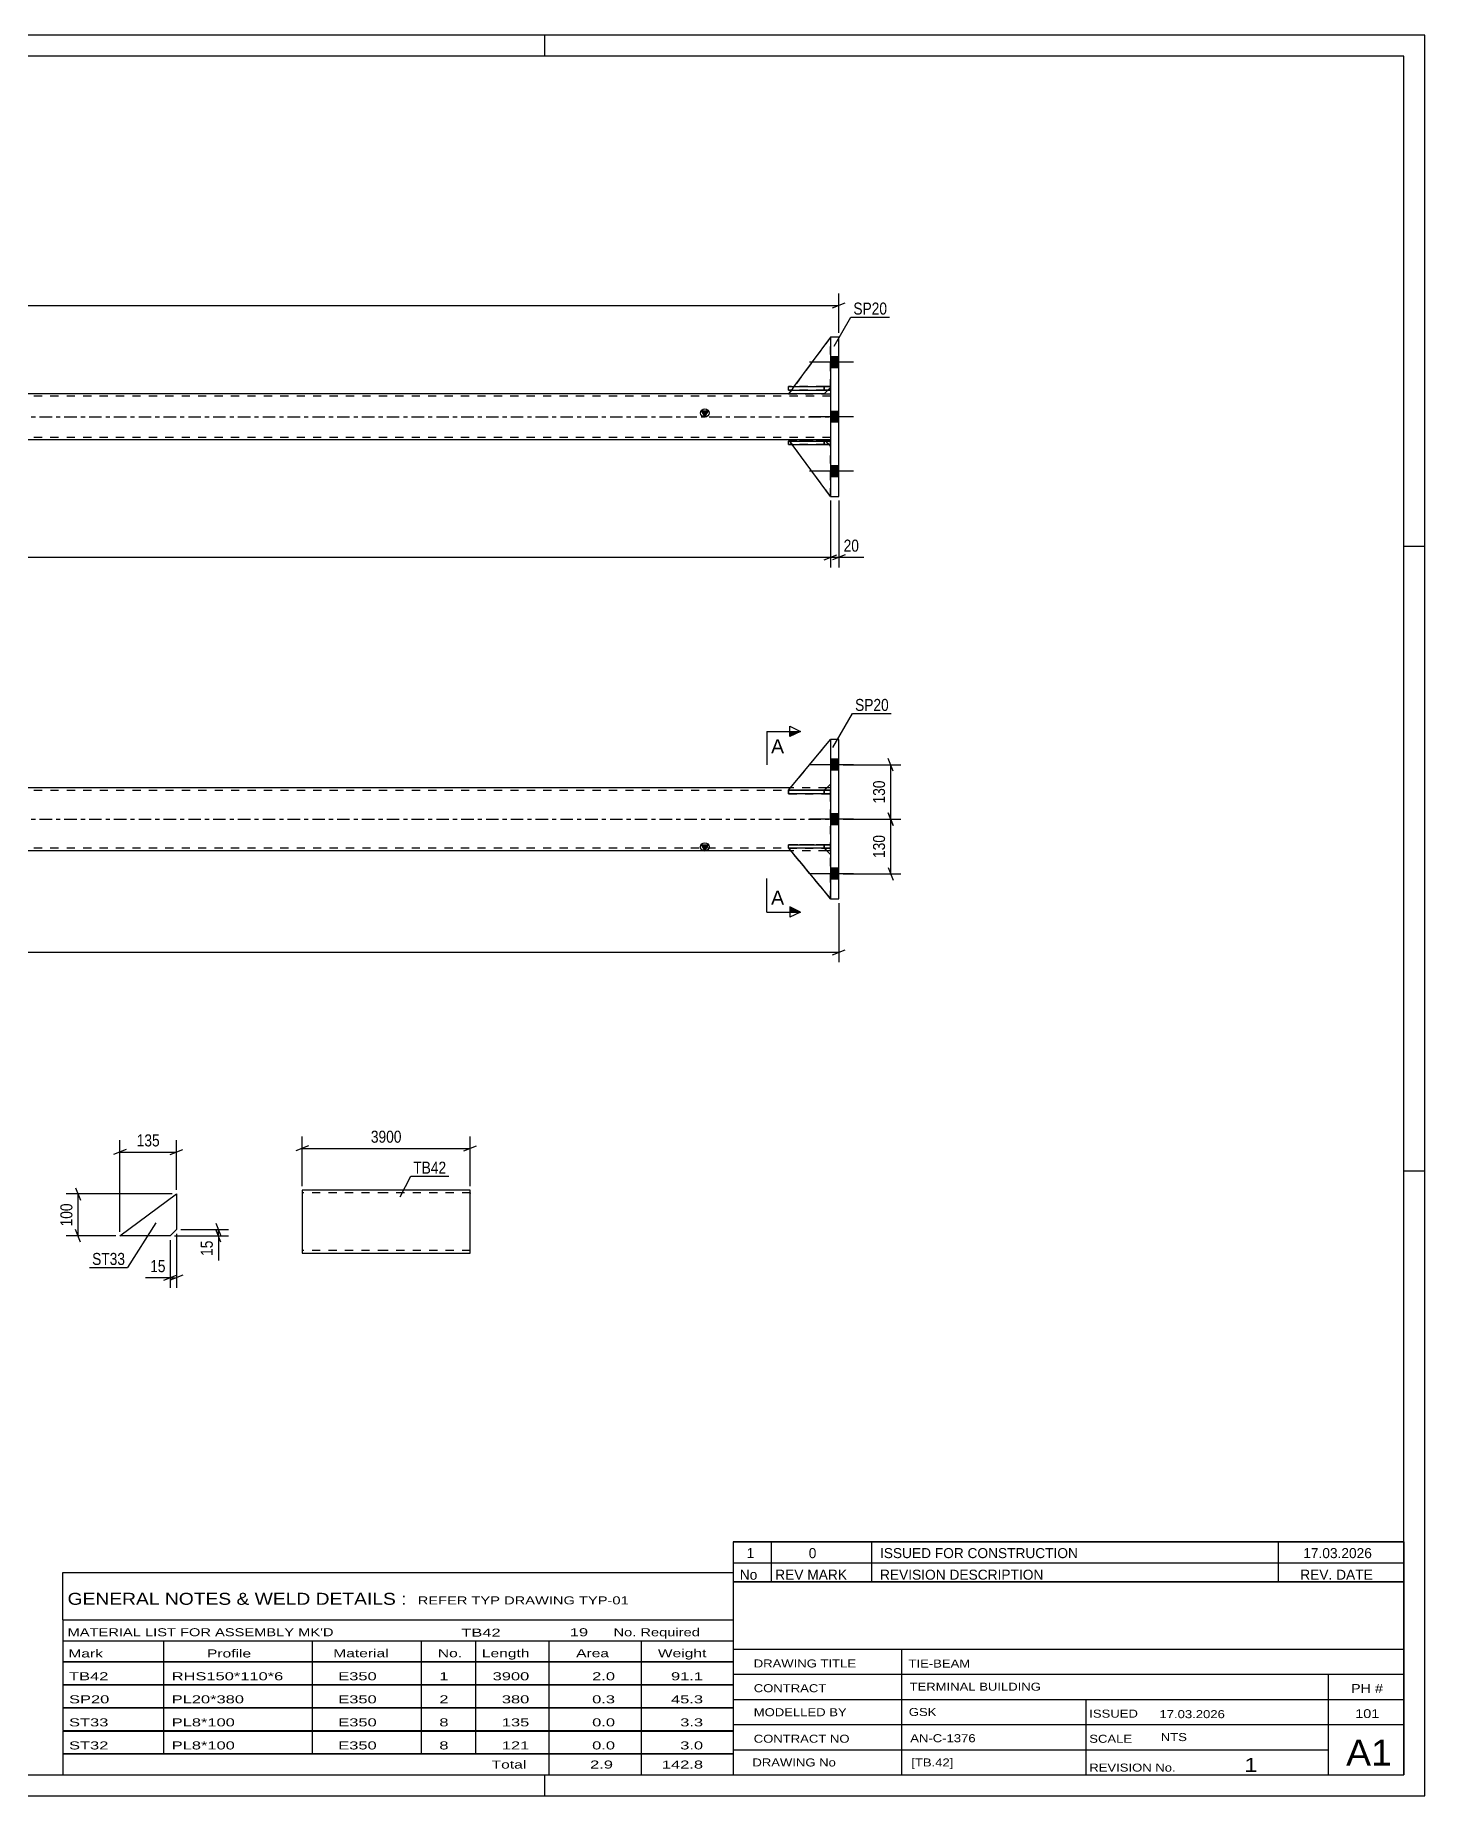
# Model space of a CAD drawing. Header units: millimetres. Extents: x 0 to 594, y 0 to 420.
# Drawn here: x 262.4 to 594, y 0 to 420 of the extents above; entities that cross this region are included whole.
import ezdxf

# ---------------------------------------------------------------- set-up
doc = ezdxf.new("R2010")
doc.units = ezdxf.units.MM
doc.linetypes.add('DXK_LINE_DOT2', pattern=[3.9198, 1.9599, -1.9599])
doc.linetypes.add('DXK_LINE_DOT3', pattern=[5.9187, 2.979, -0.9799, 0.9799, -0.9799])
doc.styles.add('Arial', font='ARIAL.TTF', dxfattribs={"height": 0.2})
doc.styles.add('Arial Narrow', font='ARIALN.TTF', dxfattribs={"height": 0.2})

# ---------------------------------------------------------------- blocks, each defined once
blk = doc.blocks.new('Unknown-580441404-1163')
at = {"color": 5, "linetype": 'Continuous'}
for p, q in [((594, 420), (0, 420)), ((384, 415), (384, 420)), ((594, 0), (594, 420)), ((589, 415), (5, 415)), ((589, 5), (589, 415)), ((594, 298), (589, 298)), ((594, 149), (589, 149)), ((5, 5), (589, 5)), ((384, 0), (384, 5)), ((0, 0), (594, 0))]:
    blk.add_line(p, q, dxfattribs=at)
blk = doc.blocks.new('Part-580441404-1780 - 1773')
at = {"color": 2, "linetype": 'Continuous'}
for p, q in [((442.21, 239.87), (452.21, 251.96)), ((442.21, 239.87), (442.21, 239.87)), ((450.71, 239.87), (442.21, 239.87)), ((450.71, 239.87), (452.21, 241.37)), ((450.71, 239.87), (450.71, 239.87))]:
    blk.add_line(p, q, dxfattribs=at)
at = {"color": 7, "linetype": 'DXK_LINE_DOT2'}
for p, q in [((442.21, 239.87), (452.21, 251.96)), ((452.21, 251.96), (452.21, 241.37)), ((450.71, 239.87), (442.21, 239.87)), ((452.21, 241.37), (450.71, 239.87))]:
    blk.add_line(p, q, dxfattribs=at)
blk = doc.blocks.new('Part-580441404-1792 - 1773')
at = {"linetype": 'Continuous'}
blk.add_hatch(color=2, dxfattribs=at).paths.add_polyline_path([(422.21, 225.46), (421.41, 226.86), (423.01, 226.86)])
at = {"color": 2, "linetype": 'Continuous'}
for p, q in [((62.22, 240.46), (63.13, 240.46)), ((442.7, 240.46), (71.73, 240.46)), ((452.21, 240.46), (451.3, 240.46)), ((422.21, 225.46), (421.41, 226.86)), ((421.41, 226.86), (423.01, 226.86)), ((423.01, 226.86), (422.21, 225.46)), ((62.22, 225.46), (63.11, 225.46)), ((442.71, 225.46), (71.72, 225.46)), ((452.21, 225.46), (451.32, 225.46))]:
    blk.add_line(p, q, dxfattribs=at)
at = {"color": 7, "linetype": 'DXK_LINE_DOT2'}
for p, q in [((62.22, 225.46), (62.22, 240.46)), ((62.22, 239.86), (452.21, 239.86)), ((63.13, 240.46), (71.73, 240.46)), ((451.3, 240.46), (442.7, 240.46)), ((452.21, 225.46), (452.21, 240.46)), ((452.21, 226.06), (62.22, 226.06)), ((71.72, 225.46), (63.11, 225.46)), ((451.32, 225.46), (442.71, 225.46))]:
    blk.add_line(p, q, dxfattribs=at)
at = {"color": 7, "linetype": 'DXK_LINE_DOT3'}
blk.add_line((62.22, 232.96), (452.21, 232.96), dxfattribs=at)
at = {"color": 2, "linetype": 'Continuous'}
blk.add_circle((422.21, 226.36), 1, dxfattribs=at)
blk = doc.blocks.new('Part-580441404-1783 - 1773')
at = {"color": 2, "linetype": 'Continuous'}
for p, q in [((442.21, 239.06), (442.21, 239.86)), ((442.21, 239.86), (452.21, 239.86)), ((452.21, 239.06), (452.21, 239.86)), ((452.21, 239.86), (452.21, 239.86)), ((452.21, 239.06), (442.21, 239.06)), ((452.21, 239.06), (452.21, 239.06))]:
    blk.add_line(p, q, dxfattribs=at)
at = {"color": 7, "linetype": 'DXK_LINE_DOT2'}
for p, q in [((450.71, 239.86), (442.21, 239.86)), ((450.71, 239.06), (450.71, 239.86)), ((450.71, 239.86), (452.21, 239.86)), ((452.21, 239.06), (452.21, 239.86)), ((442.21, 239.06), (450.71, 239.06)), ((450.71, 239.06), (452.21, 239.06))]:
    blk.add_line(p, q, dxfattribs=at)
blk = doc.blocks.new('Part-580441404-1813 - 1773')
at = {"color": 7, "linetype": 'DXK_LINE_DOT2'}
for p, q in [((452.21, 226.86), (442.21, 226.86)), ((442.21, 226.86), (452.21, 226.86)), ((442.21, 226.06), (442.21, 226.86)), ((450.71, 226.86), (450.71, 226.06)), ((452.21, 226.06), (452.21, 226.86)), ((450.71, 226.06), (442.21, 226.06)), ((442.21, 226.06), (452.21, 226.06)), ((450.71, 226.06), (452.21, 226.06))]:
    blk.add_line(p, q, dxfattribs=at)
blk = doc.blocks.new('Part-580441404-1816 - 1773')
at = {"color": 7, "linetype": 'DXK_LINE_DOT2'}
for p, q in [((442.21, 226.07), (442.21, 226.07)), ((450.71, 226.07), (442.21, 226.07)), ((442.21, 226.07), (452.21, 213.96)), ((450.71, 226.07), (442.21, 226.07)), ((452.21, 213.96), (442.21, 226.07)), ((452.21, 224.57), (450.71, 226.07)), ((450.71, 226.07), (450.71, 226.07)), ((452.21, 224.57), (450.71, 226.07)), ((452.21, 213.96), (452.21, 224.57))]:
    blk.add_line(p, q, dxfattribs=at)
blk = doc.blocks.new('Part-580441404-1819 - 1773')
at = {"color": 2, "linetype": 'Continuous'}
for p, q in [((442.21, 226.07), (442.21, 226.07)), ((443.03, 226.07), (442.21, 226.07)), ((442.21, 226.07), (452.21, 213.96)), ((452.21, 224.57), (450.72, 226.06)), ((452.21, 213.96), (452.21, 213.96)), ((452.21, 213.96), (452.21, 213.96))]:
    blk.add_line(p, q, dxfattribs=at)
at = {"color": 7, "linetype": 'DXK_LINE_DOT2'}
for p, q in [((450.71, 226.07), (442.21, 226.07)), ((452.21, 213.96), (442.21, 226.07)), ((450.71, 226.07), (443.03, 226.07)), ((450.72, 226.06), (450.71, 226.07)), ((450.71, 226.07), (450.71, 226.07)), ((452.21, 224.57), (450.71, 226.07)), ((452.21, 213.96), (452.21, 224.57))]:
    blk.add_line(p, q, dxfattribs=at)
blk = doc.blocks.new('Part-580441404-1822 - 1773')
at = {"color": 7, "linetype": 'DXK_LINE_DOT2'}
for p, q in [((442.21, 239.87), (452.21, 251.96)), ((442.21, 239.87), (452.21, 251.96)), ((452.21, 251.96), (452.21, 241.37)), ((442.21, 239.87), (442.21, 239.87)), ((450.71, 239.87), (442.21, 239.87)), ((450.71, 239.87), (442.21, 239.87)), ((452.21, 241.37), (450.71, 239.87)), ((452.21, 241.37), (450.71, 239.87)), ((450.71, 239.87), (450.71, 239.87))]:
    blk.add_line(p, q, dxfattribs=at)
blk = doc.blocks.new('Bolt-580441404-1824 - 1773')
at = {"linetype": 'Continuous'}
for points in [[(452.21, 247.26), (452.21, 244.66), (454.21, 244.66), (454.21, 247.26)], [(452.21, 247.26), (452.21, 244.66), (454.21, 244.66), (454.21, 247.26)], [(452.21, 247.26), (452.21, 244.66), (454.21, 244.66), (454.21, 247.26)], [(452.21, 234.26), (452.21, 231.66), (454.21, 231.66), (454.21, 234.26)], [(452.21, 234.26), (452.21, 231.66), (454.21, 231.66), (454.21, 234.26)], [(452.21, 221.26), (452.21, 218.66), (454.21, 218.66), (454.21, 221.26)], [(452.21, 221.26), (452.21, 218.66), (454.21, 218.66), (454.21, 221.26)], [(452.21, 221.26), (452.21, 218.66), (454.21, 218.66), (454.21, 221.26)]]:
    blk.add_hatch(color=1, dxfattribs=at).paths.add_polyline_path(points)
at = {"color": 1, "linetype": 'Continuous'}
for p, q in [((457.71, 245.96), (447.21, 245.96)), ((457.71, 245.96), (447.21, 245.96)), ((457.71, 245.96), (447.21, 245.96)), ((454.21, 247.26), (452.21, 247.26)), ((454.21, 247.26), (452.21, 247.26)), ((454.21, 247.26), (452.21, 247.26)), ((454.21, 244.66), (452.21, 244.66)), ((454.21, 244.66), (452.21, 244.66)), ((454.21, 244.66), (452.21, 244.66)), ((457.71, 232.96), (447.21, 232.96)), ((457.71, 232.96), (447.21, 232.96)), ((454.21, 234.26), (452.21, 234.26)), ((454.21, 234.26), (452.21, 234.26)), ((454.21, 231.66), (452.21, 231.66)), ((454.21, 231.66), (452.21, 231.66)), ((457.71, 219.96), (447.21, 219.96)), ((457.71, 219.96), (447.21, 219.96)), ((457.71, 219.96), (447.21, 219.96)), ((454.21, 221.26), (452.21, 221.26)), ((454.21, 221.26), (452.21, 221.26)), ((454.21, 221.26), (452.21, 221.26)), ((454.21, 218.66), (452.21, 218.66)), ((454.21, 218.66), (452.21, 218.66)), ((454.21, 218.66), (452.21, 218.66))]:
    blk.add_line(p, q, dxfattribs=at)
blk = doc.blocks.new('Part-580441404-1827 - 1773')
at = {"color": 2, "linetype": 'Continuous'}
for p, q in [((442.21, 226.06), (442.21, 226.86)), ((442.21, 226.86), (452.21, 226.86)), ((452.21, 226.06), (452.21, 226.86)), ((452.21, 226.86), (452.21, 226.86)), ((442.21, 226.06), (442.22, 226.06)), ((452.21, 226.06), (443.03, 226.06)), ((452.21, 226.06), (452.21, 226.06))]:
    blk.add_line(p, q, dxfattribs=at)
at = {"color": 7, "linetype": 'DXK_LINE_DOT2'}
for p, q in [((450.71, 226.86), (442.21, 226.86)), ((450.71, 226.06), (450.71, 226.86)), ((450.71, 226.86), (452.21, 226.86)), ((452.21, 226.06), (452.21, 226.86)), ((442.21, 226.06), (450.71, 226.06)), ((443.03, 226.06), (442.22, 226.06)), ((450.71, 226.06), (452.21, 226.06))]:
    blk.add_line(p, q, dxfattribs=at)
blk = doc.blocks.new('Part-580441404-1836 - 1773')
at = {"color": 7, "linetype": 'DXK_LINE_DOT2'}
for p, q in [((452.21, 239.86), (442.21, 239.86)), ((442.21, 239.86), (452.21, 239.86)), ((442.21, 239.86), (442.21, 239.06)), ((450.71, 239.86), (450.71, 239.06)), ((452.21, 239.06), (452.21, 239.86)), ((450.71, 239.06), (442.21, 239.06)), ((442.21, 239.06), (452.21, 239.06)), ((450.71, 239.06), (452.21, 239.06))]:
    blk.add_line(p, q, dxfattribs=at)
blk = doc.blocks.new('Part-580441404-1841 - 1773')
at = {"color": 2, "linetype": 'Continuous'}
for p, q in [((454.21, 251.96), (452.21, 251.96)), ((452.21, 251.96), (452.21, 213.96)), ((454.21, 213.96), (454.21, 251.96)), ((452.21, 213.96), (454.21, 213.96))]:
    blk.add_line(p, q, dxfattribs=at)
blk = doc.blocks.new('Part-580441404-1431 - 1401')
at = {"color": 2, "linetype": 'Continuous'}
for p, q in [((346.13, 144.45), (326.13, 144.45)), ((326.13, 144.45), (326.13, 129.54)), ((366.23, 144.45), (346.23, 144.45)), ((366.23, 130.65), (366.23, 144.45)), ((366.23, 129.45), (366.23, 130.65)), ((326.13, 129.54), (326.13, 129.45)), ((326.13, 129.45), (346.13, 129.45)), ((346.23, 129.45), (366.23, 129.45))]:
    blk.add_line(p, q, dxfattribs=at)
at = {"color": 7, "linetype": 'DXK_LINE_DOT2'}
for p, q in [((346.13, 143.85), (326.13, 143.85)), ((366.23, 143.85), (346.23, 143.85)), ((366.23, 143.85), (366.23, 143.81)), ((366.23, 143.81), (366.23, 143.85)), ((366.23, 143.71), (366.23, 143.81)), ((366.23, 143.81), (366.23, 143.71)), ((366.23, 130.1), (366.23, 130.42)), ((326.13, 130.05), (326.13, 130.1)), ((346.13, 130.05), (326.13, 130.05)), ((366.23, 130.05), (346.23, 130.05)), ((366.23, 130.05), (366.23, 130.1))]:
    blk.add_line(p, q, dxfattribs=at)
blk = doc.blocks.new('Part-580441404-1997 - 1981')
at = {"color": 2, "linetype": 'Continuous'}
for p, q in [((282.64, 133.57), (296.14, 143.57)), ((296.14, 143.57), (296.14, 135.07)), ((296.14, 135.07), (294.64, 133.57)), ((294.64, 133.57), (282.64, 133.57))]:
    blk.add_line(p, q, dxfattribs=at)
blk = doc.blocks.new('Part-580441404-1642 - 1639')
at = {"color": 2, "linetype": 'Continuous'}
for p, q in [((442.21, 335.36), (442.21, 336.16)), ((442.21, 336.16), (452.21, 336.16)), ((452.21, 336.16), (452.21, 336.16)), ((452.21, 336.16), (452.21, 335.36)), ((442.21, 335.36), (452.21, 335.36))]:
    blk.add_line(p, q, dxfattribs=at)
at = {"color": 7, "linetype": 'DXK_LINE_DOT2'}
for p, q in [((450.71, 336.16), (442.21, 336.16)), ((452.21, 336.16), (450.71, 336.16)), ((450.71, 336.16), (450.71, 335.36)), ((450.71, 335.36), (442.21, 335.36)), ((450.71, 335.36), (452.21, 335.36))]:
    blk.add_line(p, q, dxfattribs=at)
blk = doc.blocks.new('Part-580441404-1643 - 1639')
at = {"color": 7, "linetype": 'DXK_LINE_DOT2'}
for p, q in [((442.21, 322.36), (442.21, 323.16)), ((450.71, 323.16), (442.21, 323.16)), ((442.21, 323.16), (452.21, 323.16)), ((450.71, 322.36), (442.21, 322.36)), ((442.21, 322.36), (452.21, 322.36)), ((450.71, 322.36), (450.71, 323.16)), ((450.71, 323.16), (452.21, 323.16)), ((452.21, 322.36), (450.71, 322.36)), ((452.21, 322.36), (452.21, 323.16)), ((452.21, 322.36), (452.21, 322.36))]:
    blk.add_line(p, q, dxfattribs=at)
blk = doc.blocks.new('Part-580441404-1644 - 1639')
at = {"color": 7, "linetype": 'DXK_LINE_DOT2'}
for p, q in [((442.21, 335.36), (442.21, 336.16)), ((450.71, 336.16), (442.21, 336.16)), ((442.21, 336.16), (452.21, 336.16)), ((450.71, 335.36), (450.71, 336.16)), ((450.71, 336.16), (452.21, 336.16)), ((452.21, 335.36), (452.21, 336.16)), ((450.71, 335.36), (442.21, 335.36)), ((442.21, 335.36), (452.21, 335.36)), ((452.21, 335.36), (450.71, 335.36)), ((452.21, 335.36), (452.21, 335.36))]:
    blk.add_line(p, q, dxfattribs=at)
blk = doc.blocks.new('Part-580441404-1645 - 1639')
at = {"color": 7, "linetype": 'DXK_LINE_DOT2'}
for p, q in [((452.21, 347.97), (442.21, 334.47)), ((452.21, 335.97), (452.21, 347.97)), ((442.21, 334.47), (450.71, 334.47)), ((450.71, 334.47), (452.21, 335.97))]:
    blk.add_line(p, q, dxfattribs=at)
blk = doc.blocks.new('Part-580441404-1656 - 1639')
at = {"linetype": 'Continuous'}
blk.add_hatch(color=2, dxfattribs=at).paths.add_polyline_path([(422.21, 328.97), (421.41, 330.37), (423.01, 330.37)])
at = {"color": 2, "linetype": 'Continuous'}
for p, q in [((62.22, 334.47), (63.72, 334.47)), ((442.21, 334.47), (72.22, 334.47)), ((450.71, 334.47), (452.21, 334.47)), ((422.21, 328.97), (421.41, 330.37)), ((421.41, 330.37), (423.01, 330.37)), ((423.01, 330.37), (422.21, 328.97)), ((62.22, 323.47), (63.72, 323.47)), ((442.21, 323.47), (72.22, 323.47)), ((452.21, 323.47), (450.71, 323.47))]:
    blk.add_line(p, q, dxfattribs=at)
at = {"color": 7, "linetype": 'DXK_LINE_DOT2'}
for p, q in [((62.22, 323.47), (62.22, 334.47)), ((452.21, 333.87), (62.22, 333.87)), ((63.72, 334.47), (72.22, 334.47)), ((450.71, 334.47), (442.21, 334.47)), ((452.21, 334.47), (452.21, 323.47)), ((452.21, 324.07), (62.22, 324.07)), ((72.22, 323.47), (63.72, 323.47)), ((450.71, 323.47), (442.21, 323.47))]:
    blk.add_line(p, q, dxfattribs=at)
at = {"color": 7, "linetype": 'DXK_LINE_DOT3'}
blk.add_line((62.22, 328.97), (452.21, 328.97), dxfattribs=at)
at = {"color": 2, "linetype": 'Continuous'}
blk.add_circle((422.21, 329.87), 1, dxfattribs=at)
blk = doc.blocks.new('Part-580441404-1661 - 1639')
at = {"color": 2, "linetype": 'Continuous'}
for p, q in [((454.21, 347.97), (452.21, 347.97)), ((452.21, 347.97), (452.21, 309.97)), ((454.21, 309.97), (454.21, 347.97)), ((452.21, 309.97), (454.21, 309.97))]:
    blk.add_line(p, q, dxfattribs=at)
blk = doc.blocks.new('Part-580441404-1662 - 1639')
at = {"color": 2, "linetype": 'Continuous'}
for p, q in [((452.21, 347.97), (443.46, 336.16)), ((442.86, 335.36), (442.21, 334.47)), ((450.71, 334.47), (442.21, 334.47)), ((451.59, 335.36), (450.71, 334.47))]:
    blk.add_line(p, q, dxfattribs=at)
at = {"color": 7, "linetype": 'DXK_LINE_DOT2'}
for p, q in [((452.21, 347.97), (452.21, 335.97)), ((443.46, 336.16), (442.86, 335.36)), ((452.21, 335.97), (451.59, 335.36))]:
    blk.add_line(p, q, dxfattribs=at)
blk = doc.blocks.new('Part-580441404-1669 - 1639')
at = {"color": 7, "linetype": 'DXK_LINE_DOT2'}
for p, q in [((452.21, 309.97), (442.21, 323.47)), ((442.21, 323.47), (450.71, 323.47)), ((450.71, 323.47), (442.21, 323.47)), ((450.71, 323.47), (452.21, 321.97)), ((450.71, 323.47), (450.71, 323.47)), ((450.71, 323.47), (452.21, 321.97)), ((452.21, 321.97), (452.21, 321.97)), ((452.21, 309.97), (452.21, 321.97))]:
    blk.add_line(p, q, dxfattribs=at)
blk = doc.blocks.new('Bolt-580441404-1670 - 1639')
at = {"linetype": 'Continuous'}
for points in [[(452.21, 343.27), (452.21, 340.67), (454.21, 340.67), (454.21, 343.27)], [(452.21, 343.27), (452.21, 340.67), (454.21, 340.67), (454.21, 343.27)], [(452.21, 343.27), (452.21, 340.67), (454.21, 340.67), (454.21, 343.27)], [(452.21, 330.27), (452.21, 327.67), (454.21, 327.67), (454.21, 330.27)], [(452.21, 330.27), (452.21, 327.67), (454.21, 327.67), (454.21, 330.27)], [(452.21, 317.27), (452.21, 314.67), (454.21, 314.67), (454.21, 317.27)], [(452.21, 317.27), (452.21, 314.67), (454.21, 314.67), (454.21, 317.27)], [(452.21, 317.27), (452.21, 314.67), (454.21, 314.67), (454.21, 317.27)]]:
    blk.add_hatch(color=1, dxfattribs=at).paths.add_polyline_path(points)
at = {"color": 1, "linetype": 'Continuous'}
for p, q in [((457.71, 341.97), (447.21, 341.97)), ((457.71, 341.97), (447.21, 341.97)), ((457.71, 341.97), (447.21, 341.97)), ((454.21, 343.27), (452.21, 343.27)), ((454.21, 343.27), (452.21, 343.27)), ((454.21, 343.27), (452.21, 343.27)), ((454.21, 340.67), (452.21, 340.67)), ((454.21, 340.67), (452.21, 340.67)), ((454.21, 340.67), (452.21, 340.67)), ((457.71, 328.97), (447.21, 328.97)), ((457.71, 328.97), (447.21, 328.97)), ((454.21, 330.27), (452.21, 330.27)), ((454.21, 330.27), (452.21, 330.27)), ((454.21, 327.67), (452.21, 327.67)), ((454.21, 327.67), (452.21, 327.67)), ((457.71, 315.97), (447.21, 315.97)), ((457.71, 315.97), (447.21, 315.97)), ((457.71, 315.97), (447.21, 315.97)), ((454.21, 317.27), (452.21, 317.27)), ((454.21, 317.27), (452.21, 317.27)), ((454.21, 317.27), (452.21, 317.27)), ((454.21, 314.67), (452.21, 314.67)), ((454.21, 314.67), (452.21, 314.67)), ((454.21, 314.67), (452.21, 314.67))]:
    blk.add_line(p, q, dxfattribs=at)
blk = doc.blocks.new('Part-580441404-1678 - 1639')
at = {"color": 2, "linetype": 'Continuous'}
for p, q in [((442.21, 322.36), (442.21, 323.16)), ((442.21, 323.16), (452.21, 323.16)), ((442.21, 322.36), (452.21, 322.36)), ((452.21, 323.16), (452.21, 323.16)), ((452.21, 322.36), (452.21, 323.16))]:
    blk.add_line(p, q, dxfattribs=at)
at = {"color": 7, "linetype": 'DXK_LINE_DOT2'}
for p, q in [((450.71, 323.16), (442.21, 323.16)), ((450.71, 322.36), (442.21, 322.36)), ((452.21, 323.16), (450.71, 323.16)), ((450.71, 323.16), (450.71, 322.36)), ((450.71, 322.36), (452.21, 322.36)), ((452.21, 322.36), (452.21, 322.36))]:
    blk.add_line(p, q, dxfattribs=at)
blk = doc.blocks.new('Part-580441404-1679 - 1639')
at = {"color": 2, "linetype": 'Continuous'}
for p, q in [((442.21, 323.47), (442.21, 323.47)), ((450.71, 323.47), (442.21, 323.47)), ((442.21, 323.47), (442.44, 323.16)), ((450.71, 323.47), (450.71, 323.47)), ((451.02, 323.16), (450.71, 323.47)), ((452.21, 309.97), (443.04, 322.36)), ((452.21, 321.97), (451.82, 322.36))]:
    blk.add_line(p, q, dxfattribs=at)
at = {"color": 7, "linetype": 'DXK_LINE_DOT2'}
for p, q in [((442.21, 323.47), (450.71, 323.47)), ((450.71, 323.47), (452.21, 321.97)), ((442.44, 323.16), (443.04, 322.36)), ((451.82, 322.36), (451.02, 323.16)), ((452.21, 321.97), (452.21, 321.97)), ((452.21, 309.97), (452.21, 321.97)), ((452.21, 309.97), (452.21, 309.97))]:
    blk.add_line(p, q, dxfattribs=at)
blk = doc.blocks.new('StraightDimension-580441404-1843 - 1773')
at = {"color": 7, "linetype": 'Continuous'}
for p, q in [((60.22, 212.96), (60.22, 198.84)), ((454.21, 212.96), (454.21, 198.84)), ((61.72, 201.84), (58.72, 200.64)), ((452.71, 200.64), (455.71, 201.84)), ((60.22, 201.24), (454.21, 201.24))]:
    blk.add_line(p, q, dxfattribs=at)
at = {"color": 0}
blk.add_wipeout([(261.47, 201.99), (261.47, 206.19), (252.96, 206.19), (252.96, 201.99)], dxfattribs=at)
at = {"color": 3, "style": 'Arial Narrow'}
blk.add_text('3940', height=2.863, dxfattribs=at).set_placement((253.56, 202.59))
blk = doc.blocks.new('StraightDimension-580441404-1894 - 1773')
at = {"color": 7, "linetype": 'Continuous'}
for p, q in [((455.21, 245.96), (468.95, 245.96)), ((467.15, 244.46), (465.95, 247.46)), ((466.55, 232.96), (466.55, 245.96)), ((455.21, 232.96), (468.95, 232.96)), ((465.95, 234.46), (467.15, 231.46))]:
    blk.add_line(p, q, dxfattribs=at)
at = {"color": 0}
blk.add_wipeout([(465.8, 242.8), (461.6, 242.8), (461.6, 236.12), (465.8, 236.12)], dxfattribs=at)
at = {"color": 3, "style": 'Arial Narrow'}
blk.add_text('130', height=2.863, rotation=90.0002, dxfattribs=at).set_placement((465.2, 236.72))
blk = doc.blocks.new('StraightDimension-580441404-1881 - 1773')
at = {"color": 7, "linetype": 'Continuous'}
for p, q in [((455.21, 232.96), (468.95, 232.96)), ((467.15, 231.46), (465.95, 234.46)), ((466.55, 219.96), (466.55, 232.96)), ((455.21, 219.96), (468.95, 219.96)), ((465.95, 221.46), (467.15, 218.46))]:
    blk.add_line(p, q, dxfattribs=at)
at = {"color": 0}
blk.add_wipeout([(465.8, 229.8), (461.6, 229.8), (461.6, 223.12), (465.8, 223.12)], dxfattribs=at)
at = {"color": 3, "style": 'Arial Narrow'}
blk.add_text('130', height=2.863, rotation=90.0002, dxfattribs=at).set_placement((465.2, 223.72))
blk = doc.blocks.new('StraightDimension-580441404-1436 - 1401')
at = {"color": 7, "linetype": 'Continuous'}
for p, q in [((326.13, 145.45), (326.13, 157.3)), ((366.23, 145.45), (366.23, 157.3)), ((327.63, 155.05), (324.63, 153.85)), ((326.13, 154.45), (366.23, 154.45)), ((364.73, 153.85), (367.73, 155.05))]:
    blk.add_line(p, q, dxfattribs=at)
at = {"color": 0}
blk.add_wipeout([(350.43, 155.2), (350.43, 159.4), (341.92, 159.4), (341.92, 155.2)], dxfattribs=at)
at = {"color": 3, "style": 'Arial Narrow'}
blk.add_text('3900', height=2.863, dxfattribs=at).set_placement((342.52, 155.8))
blk = doc.blocks.new('StraightDimension-580441404-2045 - 1981')
at = {"color": 7, "linetype": 'Continuous'}
for p, q in [((297.14, 135.07), (308.54, 135.07)), ((305.54, 136.57), (306.74, 133.57)), ((306.74, 132.07), (305.54, 135.07)), ((306.14, 133.57), (306.14, 135.07)), ((295.64, 133.57), (308.54, 133.57))]:
    blk.add_line(p, q, dxfattribs=at)
at = {"color": 0}
blk.add_wipeout([(305.39, 133.05), (301.19, 133.05), (301.19, 128.19), (305.39, 128.19)], dxfattribs=at)
at = {"color": 7, "linetype": 'Continuous'}
blk.add_line((306.14, 133.57), (306.14, 127.66), dxfattribs=at)
blk.add_line((306.14, 133.57), (306.14, 127.66), dxfattribs=at)
at = {"color": 3, "style": 'Arial Narrow'}
blk.add_text('15', height=2.863, rotation=90.0002, dxfattribs=at).set_placement((304.79, 128.79))
blk = doc.blocks.new('StraightDimension-580441404-1999 - 1981')
at = {"color": 7, "linetype": 'Continuous'}
for p, q in [((282.64, 134.57), (282.64, 156.42)), ((296.14, 144.57), (296.14, 156.42)), ((284.14, 154.17), (281.14, 152.97)), ((282.64, 153.57), (296.14, 153.57)), ((294.64, 152.97), (297.64, 154.17))]:
    blk.add_line(p, q, dxfattribs=at)
at = {"color": 0}
blk.add_wipeout([(292.73, 154.32), (292.73, 158.52), (286.05, 158.52), (286.05, 154.32)], dxfattribs=at)
at = {"color": 3, "style": 'Arial Narrow'}
blk.add_text('135', height=2.863, dxfattribs=at).set_placement((286.65, 154.92))
blk = doc.blocks.new('StraightDimension-580441404-2030 - 1981')
at = {"color": 7, "linetype": 'Continuous'}
for p, q in [((295.14, 143.57), (269.79, 143.57)), ((272.04, 145.07), (273.24, 142.07)), ((272.64, 133.57), (272.64, 143.57)), ((273.24, 132.07), (272.04, 135.07)), ((281.64, 133.57), (269.79, 133.57))]:
    blk.add_line(p, q, dxfattribs=at)
at = {"color": 0}
blk.add_wipeout([(271.89, 141.91), (267.69, 141.91), (267.69, 135.23), (271.89, 135.23)], dxfattribs=at)
at = {"color": 3, "style": 'Arial Narrow'}
blk.add_text('100', height=2.863, rotation=90.0002, dxfattribs=at).set_placement((271.29, 135.83))
blk = doc.blocks.new('StraightDimension-580441404-2014 - 1981')
at = {"color": 7, "linetype": 'Continuous'}
for p, q in [((294.64, 132.57), (294.64, 121.17)), ((296.14, 134.07), (296.14, 121.17)), ((293.14, 122.97), (296.14, 124.17)), ((297.64, 124.17), (294.64, 122.97)), ((294.64, 123.57), (296.14, 123.57))]:
    blk.add_line(p, q, dxfattribs=at)
at = {"color": 0}
blk.add_wipeout([(294.11, 124.32), (294.11, 128.52), (289.26, 128.52), (289.26, 124.32)], dxfattribs=at)
at = {"color": 7, "linetype": 'Continuous'}
blk.add_line((294.64, 123.57), (288.73, 123.57), dxfattribs=at)
blk.add_line((294.64, 123.57), (288.73, 123.57), dxfattribs=at)
at = {"color": 3, "style": 'Arial Narrow'}
blk.add_text('15', height=2.863, dxfattribs=at).set_placement((289.86, 124.92))
blk = doc.blocks.new('StraightDimension-580441404-1732 - 1639')
at = {"color": 7, "linetype": 'Continuous'}
for p, q in [((62.22, 308.97), (62.22, 293.05)), ((452.21, 308.97), (452.21, 293.05)), ((63.72, 296.05), (60.72, 294.85)), ((62.22, 295.45), (452.21, 295.45)), ((450.71, 294.85), (453.71, 296.05))]:
    blk.add_line(p, q, dxfattribs=at)
at = {"color": 0}
blk.add_wipeout([(261.47, 296.2), (261.47, 300.4), (252.96, 300.4), (252.96, 296.2)], dxfattribs=at)
at = {"color": 3, "style": 'Arial Narrow'}
blk.add_text('3900', height=2.863, dxfattribs=at).set_placement((253.56, 296.8))
blk = doc.blocks.new('StraightDimension-580441404-1701 - 1639')
at = {"color": 7, "linetype": 'Continuous'}
for p, q in [((60.22, 348.97), (60.22, 358.4)), ((454.21, 348.97), (454.21, 358.4)), ((61.72, 356.15), (58.72, 354.95)), ((60.22, 355.55), (454.21, 355.55)), ((452.71, 354.95), (455.71, 356.15))]:
    blk.add_line(p, q, dxfattribs=at)
at = {"color": 0}
blk.add_wipeout([(261.47, 356.3), (261.47, 360.5), (252.96, 360.5), (252.96, 356.3)], dxfattribs=at)
at = {"color": 3, "style": 'Arial Narrow'}
blk.add_text('3940', height=2.863, dxfattribs=at).set_placement((253.56, 356.9))
blk = doc.blocks.new('StraightDimension-580441404-1754 - 1639')
at = {"color": 7, "linetype": 'Continuous'}
for p, q in [((452.21, 308.97), (452.21, 293.05)), ((454.21, 308.97), (454.21, 293.05)), ((450.71, 294.85), (453.71, 296.05)), ((452.21, 295.45), (454.21, 295.45)), ((455.71, 296.05), (452.71, 294.85))]:
    blk.add_line(p, q, dxfattribs=at)
at = {"color": 0}
blk.add_wipeout([(459.59, 296.2), (459.59, 300.4), (454.73, 300.4), (454.73, 296.2)], dxfattribs=at)
at = {"color": 7, "linetype": 'Continuous'}
blk.add_line((454.21, 295.45), (460.12, 295.45), dxfattribs=at)
blk.add_line((454.21, 295.45), (460.12, 295.45), dxfattribs=at)
at = {"color": 3, "style": 'Arial Narrow'}
blk.add_text('20', height=2.863, dxfattribs=at).set_placement((455.33, 296.8))
blk = doc.blocks.new('Unknown-580441404-3219')
at = {"color": 7, "linetype": 'Continuous'}
for p, q in [((269, 53.25), (429, 53.25)), ((269, 42), (269, 53.25)), ((429, 53.25), (429, 42)), ((269, 42), (429, 42)), ((269, 42), (269, 37)), ((429, 42), (429, 37)), ((269, 37), (429, 37)), ((269, 37), (269, 32)), ((293, 37), (293, 32)), ((328.5, 37), (328.5, 32)), ((354.5, 37), (354.5, 32)), ((367.5, 37), (367.5, 32)), ((385, 37), (385, 32)), ((407, 37), (407, 32)), ((429, 37), (429, 32)), ((269, 32), (429, 32)), ((269, 31.95), (269, 26.55)), ((269, 31.95), (429, 31.95)), ((293, 32), (293, 26.5)), ((328.5, 32), (328.5, 26.5)), ((354.5, 32), (354.5, 26.5)), ((367.5, 32), (367.5, 26.5)), ((385, 32), (385, 26.5)), ((407, 32), (407, 26.5)), ((429, 31.95), (429, 26.55)), ((269, 26.55), (429, 26.55)), ((269, 26.45), (269, 21.05)), ((269, 26.45), (429, 26.45)), ((293, 26.5), (293, 21)), ((328.5, 26.5), (328.5, 21)), ((354.5, 26.5), (354.5, 21)), ((367.5, 26.5), (367.5, 21)), ((385, 26.5), (385, 21)), ((407, 26.5), (407, 21)), ((429, 26.45), (429, 21.05)), ((269, 21.05), (429, 21.05)), ((293, 21), (293, 15.5)), ((328.5, 21), (328.5, 15.5)), ((354.5, 21), (354.5, 15.5)), ((367.5, 21), (367.5, 15.5)), ((385, 21), (385, 15.5)), ((407, 21), (407, 15.5)), ((269, 20.95), (269, 15.55)), ((269, 20.95), (429, 20.95)), ((429, 20.95), (429, 15.55)), ((269, 15.55), (429, 15.55)), ((269, 15.45), (269, 10.05)), ((269, 15.45), (429, 15.45)), ((293, 15.5), (293, 10)), ((328.5, 15.5), (328.5, 10)), ((354.5, 15.5), (354.5, 10)), ((367.5, 15.5), (367.5, 10)), ((385, 15.5), (385, 10)), ((407, 15.5), (407, 10)), ((429, 15.45), (429, 10.05)), ((269, 10.05), (429, 10.05)), ((269, 10), (429, 10)), ((269, 10), (269, 5)), ((385, 10), (385, 5)), ((407, 10), (407, 5)), ((429, 10), (429, 5)), ((269, 5), (429, 5))]:
    blk.add_line(p, q, dxfattribs=at)
at = {"color": 7, "style": 'Arial Narrow'}
for s, height, width, p in [('GENERAL NOTES & WELD DETAILS :', 2.8633, 1.4, (270.15, 45.56)), ('REFER TYP DRAWING TYP-01', 1.9089, 1.6, (353.7, 45.66)), ("MATERIAL LIST FOR ASSEMBLY MK'D", 1.9089, 1.6, (270.15, 38.06)), ('TB42', 1.909, 1.794707, (364.1, 37.97)), ('19', 1.909, 1.794707, (389.99, 38.06)), ('No. Required', 1.9089, 1.6, (400.41, 38.06)), ('Mark', 1.909, 1.7, (270.34, 33)), ('Profile', 1.909, 1.7, (303.41, 33)), ('Material', 1.909, 1.7, (333.54, 33.06)), ('No.', 1.909, 1.7, (358.5, 33.06)), ('Length', 1.909, 1.7, (369, 33.06)), ('Area', 1.909, 1.7, (391.5, 33.06)), ('Weight', 1.909, 1.7, (411, 33.06))]:
    blk.add_text(s, height=height, dxfattribs=dict(at, width=width)).set_placement(p)
at = {"color": 7, "linetype": 'Continuous', "style": 'Arial Narrow'}
for s, height, width, p in [('TB42', 1.909, 1.794707, (270.5, 27.56)), ('RHS150*110*6', 1.9089, 1.794707, (295, 27.56)), ('E350', 1.909, 1.794707, (334.74, 27.56)), ('1', 1.91, 1.794707, (358.86, 27.56)), ('3900', 1.909, 1.794707, (371.58, 27.56)), ('2.0', 1.909, 1.794707, (395.32, 27.56)), ('91.1', 1.909, 1.794707, (414.14, 27.56)), ('SP20', 1.909, 1.794707, (270.5, 22.06)), ('PL20*380', 1.909, 1.794707, (295, 22.06)), ('E350', 1.909, 1.794707, (334.74, 22.06)), ('2', 1.91, 1.794707, (358.86, 22.06)), ('380', 1.909, 1.794707, (373.77, 22.06)), ('0.3', 1.909, 1.794707, (395.32, 22.06)), ('45.3', 1.909, 1.794707, (414.14, 22.06)), ('ST33', 1.909, 1.794707, (270.5, 16.56)), ('PL8*100', 1.909, 1.794707, (295, 16.56)), ('E350', 1.909, 1.794707, (334.74, 16.56)), ('8', 1.91, 1.794707, (358.86, 16.56)), ('135', 1.909, 1.794707, (373.77, 16.56)), ('0.0', 1.909, 1.794707, (395.32, 16.56)), ('3.3', 1.909, 1.794707, (416.33, 16.56)), ('ST32', 1.909, 1.794707, (270.5, 11.06)), ('PL8*100', 1.909, 1.794707, (295, 11.06)), ('E350', 1.909, 1.794707, (334.74, 11.06)), ('8', 1.91, 1.794707, (358.86, 11.06)), ('121', 1.909, 1.794707, (373.77, 11.06)), ('0.0', 1.909, 1.794707, (395.32, 11.06)), ('3.0', 1.909, 1.794707, (416.33, 11.06)), ('Total', 1.909, 1.7, (371.33, 6.5)), ('2.9', 1.909, 1.794707, (394.83, 6.5)), ('142.8', 1.909, 1.794707, (411.96, 6.5))]:
    blk.add_text(s, height=height, dxfattribs=dict(at, width=width)).set_placement(p)
blk = doc.blocks.new('Unknown-580441404-3217')
at = {"color": 7, "linetype": 'Continuous'}
for p, q in [((429, 51.05), (429, 5)), ((429, 51.05), (589, 51.05)), ((589, 51), (589, 5)), ((429, 35), (589, 35)), ((469.14, 35), (469.14, 5)), ((429, 29), (589, 29)), ((571, 5.05), (571, 29.05)), ((429, 23), (589, 23)), ((513.14, 23), (513.14, 5)), ((429, 17), (589, 17)), ((429, 11), (571, 11)), ((429, 5), (589, 5))]:
    blk.add_line(p, q, dxfattribs=at)
at = {"color": 7, "style": 'Arial Narrow'}
for s, height, width, p in [('DRAWING TITLE', 1.9089, 1.425378, (433.88, 30.61)), ('TIE-BEAM', 1.909, 1.425378, (470.81, 30.59)), ('CONTRACT', 1.909, 1.425378, (433.88, 24.71)), ('TERMINAL BUILDING', 1.9089, 1.425378, (471.06, 25.07)), ('MODELLED BY', 1.9089, 1.425378, (433.88, 18.98)), ('GSK', 1.909, 1.425378, (470.88, 19.04)), ('ISSUED', 1.909, 1.425378, (513.94, 18.64)), ('17.03.2026', 1.909, 1.425378, (530.69, 18.52)), ('CONTRACT NO', 1.9089, 1.425378, (433.88, 12.66)), ('AN-C-1376', 1.909, 1.425378, (471.23, 12.78)), ('SCALE', 1.909, 1.425378, (513.94, 12.65)), ('A1', 6.204, 1.25, (575.24, 7.2)), ('DRAWING No', 1.909, 1.425378, (433.56, 7)), ('[TB.42]', 1.909, 1.425378, (471.46, 6.99)), ('1', 3.34, 1.5, (550.91, 5.68)), ('REVISION No.', 1.9089, 1.425378, (513.94, 5.77))]:
    blk.add_text(s, height=height, dxfattribs=dict(at, width=width)).set_placement(p)
at = {"color": 7, "linetype": 'Continuous', "style": 'Arial Narrow'}
for s, height, width, p in [('PH #', 2.1, 1.42538, (576.4, 24.55)), ('101', 2.1, 1.42538, (577.41, 18.55)), ('NTS', 1.909, 1.425378, (531, 13.05))]:
    blk.add_text(s, height=height, dxfattribs=dict(at, width=width)).set_placement(p)
blk = doc.blocks.new('Unknown-580441404-3218')
at = {"color": 7, "linetype": 'Continuous'}
for p, q in [((429, 60.55), (589, 60.55)), ((589, 60.55), (429, 60.55)), ((429, 60.55), (429, 55.55)), ((438, 60.55), (438, 55.55)), ((462, 60.55), (462, 55.55)), ((559, 60.55), (559, 55.55)), ((589, 60.55), (589, 55.55)), ((429, 55.55), (589, 55.55)), ((429, 55.55), (429, 51.05)), ((429, 55.55), (589, 55.55)), ((438, 55.55), (438, 51.05)), ((462, 55.55), (462, 51.05)), ((559, 55.55), (559, 51.05)), ((589, 55.55), (589, 51.05)), ((589, 51.05), (429, 51.05))]:
    blk.add_line(p, q, dxfattribs=at)
at = {"color": 7, "linetype": 'Continuous', "style": 'Arial Narrow'}
for s, height, width, p in [('1', 2.39, 1.196471, (432.16, 56.7)), ('0', 2.39, 1.196471, (447, 56.7)), ('ISSUED FOR CONSTRUCTION', 2.3861, 1.196471, (464, 56.7)), ('17.03.2026', 2.386, 1.196471, (565, 56.7)), ('No', 2.386, 1.2, (430.54, 51.55)), ('REV MARK', 2.386, 1.2, (439, 51.55)), ('REVISION DESCRIPTION', 2.3861, 1.2, (464, 51.55)), ('REV. DATE', 2.386, 1.2, (564.28, 51.55))]:
    blk.add_text(s, height=height, dxfattribs=dict(at, width=width)).set_placement(p)
blk = doc.blocks.new('Mark-580441404-1837 - 1773')
at = {"color": 0}
blk.add_wipeout([(466.1, 258.8), (466.1, 261.8), (458.06, 261.8), (458.06, 258.8)], dxfattribs=at)
blk.add_wipeout([(466.1, 258.8), (466.1, 261.8), (458.06, 261.8), (458.06, 258.8)], dxfattribs=at)
at = {"color": 30, "linetype": 'Continuous'}
for p, q in [((452.76, 250.1), (457.46, 258.2)), ((457.46, 258.2), (466.7, 258.2))]:
    blk.add_line(p, q, dxfattribs=at)
at = {"color": 3, "style": 'Arial Narrow'}
blk.add_text('SP20', height=2.863, dxfattribs=at).set_placement((458.06, 258.8))
blk = doc.blocks.new('SectionMark-580441404-1956 - 1773')
at = {"color": 0, "linetype": 'Continuous'}
for points in [[(441.12, 248.67), (441.12, 252.17), (438.01, 252.17), (438.01, 248.67)], [(441.12, 212.58), (441.12, 216.08), (438.01, 216.08), (438.01, 212.58)]]:
    blk.add_wipeout(points, dxfattribs=at)
at = {"linetype": 'Continuous'}
for points in [[(442.51, 252.67), (442.51, 253.92), (445.01, 253.92)], [(442.51, 210.83), (442.51, 212.08), (445.01, 210.83)]]:
    blk.add_hatch(color=6, dxfattribs=at).paths.add_polyline_path(points)
at = {"color": 6, "linetype": 'Continuous'}
for p, q in [((437.01, 253.92), (437.01, 245.92)), ((437.01, 253.92), (445.01, 253.92)), ((442.51, 252.67), (442.51, 255.17)), ((442.51, 255.17), (445.01, 253.92)), ((445.01, 253.92), (442.51, 252.67)), ((437.01, 210.83), (437.01, 218.83)), ((437.01, 210.83), (445.01, 210.83)), ((445.01, 210.83), (442.51, 212.08)), ((442.51, 212.08), (442.51, 209.58)), ((445.01, 210.83), (442.51, 209.58))]:
    blk.add_line(p, q, dxfattribs=at)
at = {"color": 3, "linetype": 'Continuous', "style": 'Arial'}
for p in [(438.01, 248.67), (438.01, 212.58)]:
    blk.add_text('A', height=3.34, dxfattribs=at).set_placement(p)
blk = doc.blocks.new('Mark-580441404-1426 - 1401')
at = {"color": 0}
blk.add_wipeout([(360.5, 148.41), (360.5, 151.41), (352.64, 151.41), (352.64, 148.41)], dxfattribs=at)
blk.add_wipeout([(360.5, 148.41), (360.5, 151.41), (352.64, 151.41), (352.64, 148.41)], dxfattribs=at)
at = {"color": 30, "linetype": 'Continuous'}
for p, q in [((349.53, 142.89), (352.04, 147.81)), ((352.04, 147.81), (361.1, 147.81))]:
    blk.add_line(p, q, dxfattribs=at)
at = {"color": 3, "style": 'Arial Narrow'}
blk.add_text('TB42', height=2.863, dxfattribs=at).set_placement((352.64, 148.41))
blk = doc.blocks.new('Mark-580441404-1993 - 1981')
at = {"color": 0}
blk.add_wipeout([(283.87, 126.64), (283.87, 129.64), (276.01, 129.64), (276.01, 126.64)], dxfattribs=at)
blk.add_wipeout([(283.87, 126.64), (283.87, 129.64), (276.01, 129.64), (276.01, 126.64)], dxfattribs=at)
at = {"color": 30, "linetype": 'Continuous'}
for p in [(291.23, 136.69), (275.41, 126.04)]:
    blk.add_line(p, (284.47, 126.04), dxfattribs=at)
at = {"color": 3, "style": 'Arial Narrow'}
blk.add_text('ST33', height=2.863, dxfattribs=at).set_placement((276.01, 126.64))
blk = doc.blocks.new('Mark-580441404-1657 - 1639')
at = {"color": 0}
blk.add_wipeout([(465.69, 353.35), (465.69, 356.35), (457.65, 356.35), (457.65, 353.35)], dxfattribs=at)
blk.add_wipeout([(465.69, 353.35), (465.69, 356.35), (457.65, 356.35), (457.65, 353.35)], dxfattribs=at)
at = {"color": 30, "linetype": 'Continuous'}
for p, q in [((453.05, 345.82), (457.05, 352.75)), ((457.05, 352.75), (466.29, 352.75))]:
    blk.add_line(p, q, dxfattribs=at)
at = {"color": 3, "style": 'Arial Narrow'}
blk.add_text('SP20', height=2.863, dxfattribs=at).set_placement((457.65, 353.35))

msp = doc.modelspace()

# ---------------------------------------------------------------- block references
for name in ['Unknown-580441404-1163', 'Part-580441404-1645 - 1639', 'Part-580441404-1662 - 1639', 'Part-580441404-1661 - 1639', 'Bolt-580441404-1670 - 1639', 'Part-580441404-1642 - 1639', 'Part-580441404-1644 - 1639', 'Part-580441404-1656 - 1639', 'Part-580441404-1669 - 1639', 'Part-580441404-1679 - 1639', 'Part-580441404-1643 - 1639', 'Part-580441404-1678 - 1639', 'Part-580441404-1780 - 1773', 'Part-580441404-1822 - 1773', 'Part-580441404-1841 - 1773', 'Bolt-580441404-1824 - 1773', 'Part-580441404-1792 - 1773', 'Part-580441404-1783 - 1773', 'Part-580441404-1836 - 1773', 'Part-580441404-1813 - 1773', 'Part-580441404-1827 - 1773', 'Part-580441404-1816 - 1773', 'Part-580441404-1819 - 1773', 'Part-580441404-1997 - 1981', 'Part-580441404-1431 - 1401', 'Unknown-580441404-3218', 'Unknown-580441404-3219', 'Unknown-580441404-3217']:
    msp.add_blockref(name, (0, 0))

# ---------------------------------------------------------------- next in the draw order: block references
for name in ['StraightDimension-580441404-1701 - 1639', 'StraightDimension-580441404-1732 - 1639', 'Mark-580441404-1837 - 1773', 'StraightDimension-580441404-1894 - 1773', 'StraightDimension-580441404-1843 - 1773', 'StraightDimension-580441404-1436 - 1401', 'StraightDimension-580441404-2045 - 1981']:
    msp.add_blockref(name, (0, 0))

# ---------------------------------------------------------------- next in the draw order: block references
for name in ['Mark-580441404-1657 - 1639', 'StraightDimension-580441404-1754 - 1639', 'SectionMark-580441404-1956 - 1773', 'StraightDimension-580441404-1881 - 1773', 'StraightDimension-580441404-1999 - 1981', 'Mark-580441404-1426 - 1401']:
    msp.add_blockref(name, (0, 0))

# ---------------------------------------------------------------- next in the draw order: block references
msp.add_blockref('StraightDimension-580441404-2030 - 1981', (0, 0))

# ---------------------------------------------------------------- next in the draw order: block references
msp.add_blockref('StraightDimension-580441404-2014 - 1981', (0, 0))

# ---------------------------------------------------------------- next in the draw order: block references
msp.add_blockref('Mark-580441404-1993 - 1981', (0, 0))

doc.saveas('drawing.dxf')
